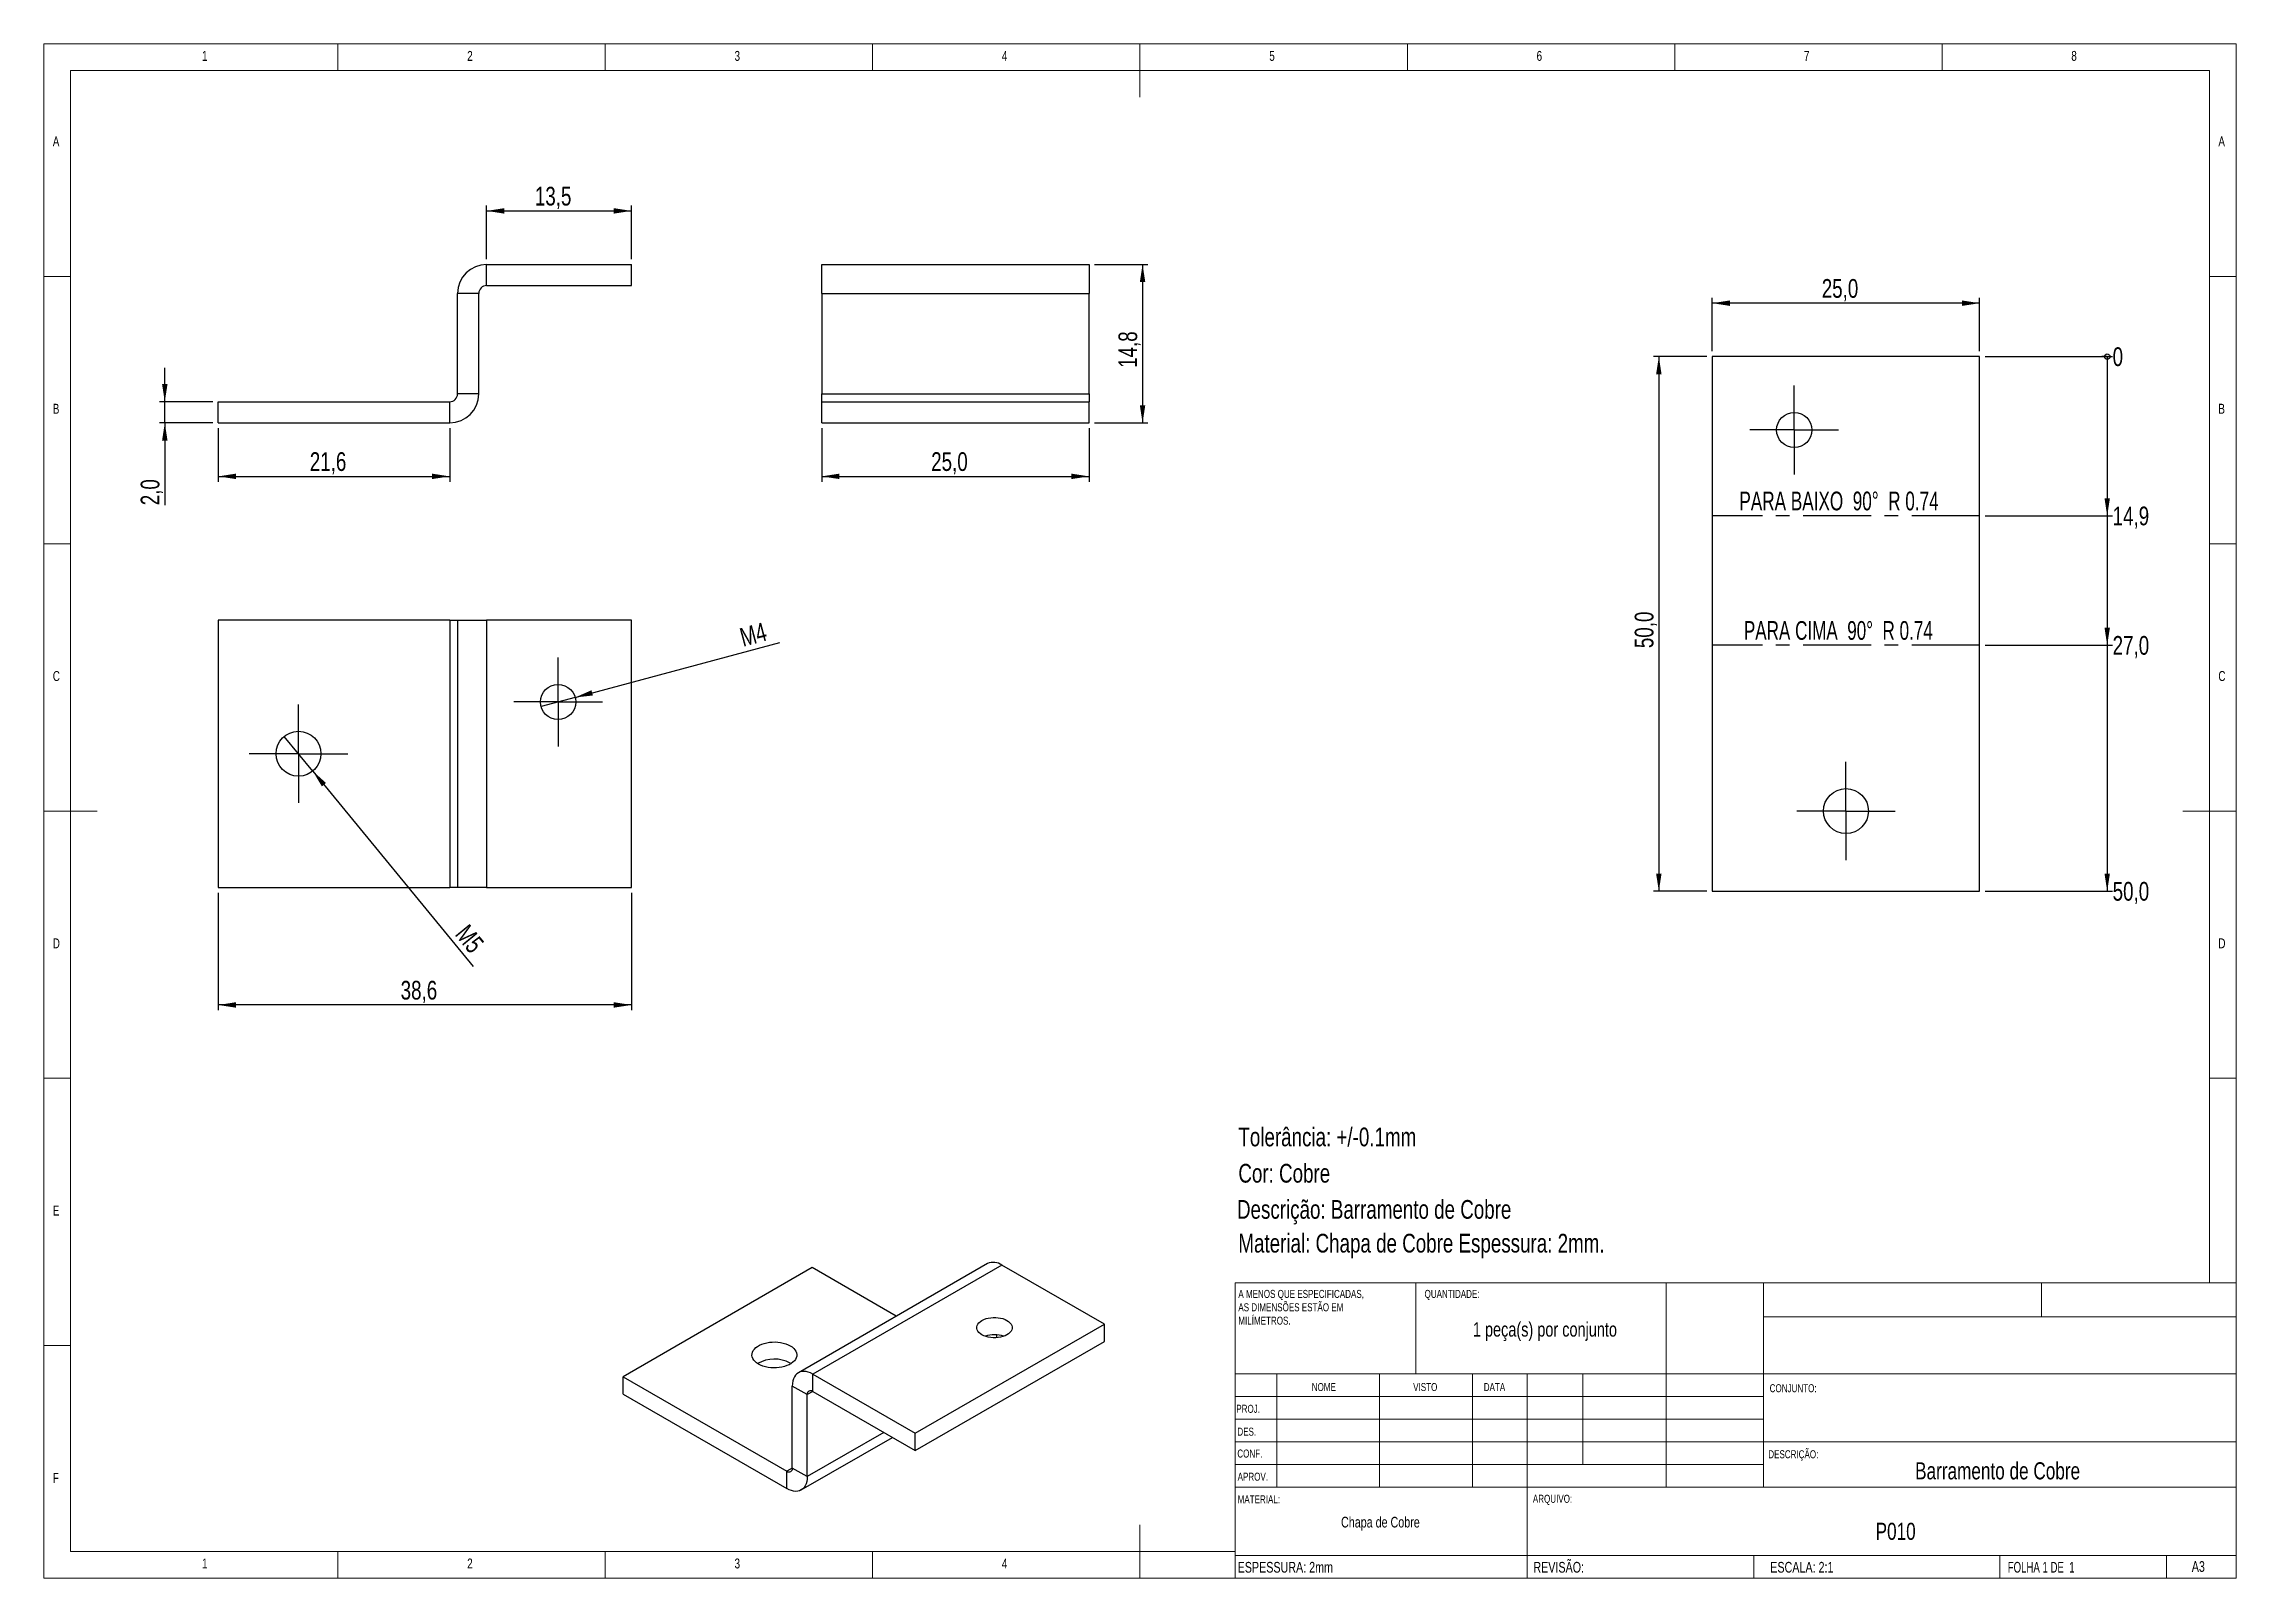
# Model space of a CAD drawing. Header units: millimetres. Extents: x 5 to 415, y 5 to 292.
import ezdxf

# ---------------------------------------------------------------- set-up
doc = ezdxf.new("R2010")
doc.units = ezdxf.units.MM
doc.linetypes.add('CENTERX2', pattern=[20.32, 12.7, -2.54, 2.54, -2.54])
doc.layers.add('CAMADA_1', color=179, linetype='Continuous')
doc.layers.add('FORMAT', color=7, linetype='Continuous')
doc.styles.add('SLDTEXTSTYLE0', font='TXT', dxfattribs={"width": 0.75})
doc.styles.add('SLDTEXTSTYLE1', font='TXT', dxfattribs={"width": 0.673077})
doc.styles.add('SLDTEXTSTYLE2', font='TXT', dxfattribs={"width": 0.684783})
doc.styles.add('SLDTEXTSTYLE3', font='TXT', dxfattribs={"width": 0.681818})
doc.dimstyles.new('SLDDIMSTYLE0', dxfattribs={"dimtxt": 3.5, "dimasz": 3.302, "dimexe": 0, "dimexo": 0.0625, "dimgap": 0.875, "dimtad": 1, "dimdec": 1, "dimlfac": 0.5, "dimrnd": 1e-09, "dimzin": 12, "dimdsep": 46, "dimtxsty": 'SLDTEXTSTYLE0', "dimsah": 1, "dimcen": 0.09, "dimadec": 0, "dimazin": 3, "dimtfac": 1, "dimtdec": 1, "dimtofl": 0, "dimtmove": 0, "dimatfit": 3, "dimfxl": 0, "dimfrac": 2, "dimtolj": 1, "dimtzin": 12, "dimarcsym": 0})
doc.dimstyles.new('SLDDIMSTYLE1', dxfattribs={"dimtxt": 3.5, "dimasz": 3.302, "dimexe": 0, "dimexo": 0.0625, "dimgap": 0.875, "dimtad": 1, "dimdec": 1, "dimlfac": 0.5, "dimrnd": 1e-09, "dimzin": 12, "dimdsep": 46, "dimtxsty": 'SLDTEXTSTYLE0', "dimsah": 1, "dimcen": 0.09, "dimadec": 0, "dimazin": 3, "dimtfac": 1, "dimtdec": 1, "dimtmove": 0, "dimatfit": 0, "dimfxl": 0, "dimfrac": 2, "dimtolj": 1, "dimtzin": 12, "dimarcsym": 0})
doc.dimstyles.new('SLDDIMSTYLE2', dxfattribs={"dimtxt": 3.5, "dimasz": 3.302, "dimexe": 0, "dimexo": 0.0625, "dimgap": 0.875, "dimtad": 1, "dimdec": 1, "dimlfac": 0.5, "dimrnd": 1e-09, "dimzin": 12, "dimdsep": 46, "dimtxsty": 'SLDTEXTSTYLE0', "dimblk1": 'NONE', "dimsah": 1, "dimcen": 0, "dimadec": 0, "dimazin": 3, "dimtfac": 1, "dimtdec": 1, "dimtmove": 0, "dimatfit": 3, "dimldrblk": 'NONE', "dimfxl": 0, "dimfrac": 2, "dimtolj": 1, "dimtzin": 12, "dimarcsym": 0})
doc.dimstyles.new('SLDDIMSTYLE3', dxfattribs={"dimtxt": 3.5, "dimasz": 0.338667, "dimexe": 0, "dimexo": 0.0625, "dimgap": 0.875, "dimtad": 0, "dimtih": 1, "dimtoh": 1, "dimdec": 0, "dimlfac": 0.5, "dimrnd": 1e-09, "dimdsep": 46, "dimtxsty": 'SLDTEXTSTYLE0', "dimblk1": 'ORIGIN', "dimblk2": 'ORIGIN', "dimsah": 1, "dimcen": 0.09, "dimadec": 0, "dimazin": 2, "dimtfac": 1, "dimtdec": 0, "dimtofl": 0, "dimtmove": 0, "dimatfit": 3, "dimldrblk": 'ORIGIN', "dimfxl": 0, "dimfrac": 2, "dimtolj": 1, "dimtzin": 12, "dimarcsym": 0})
doc.dimstyles.new('SLDDIMSTYLE4', dxfattribs={"dimtxt": 3.5, "dimasz": 3.302, "dimexe": 0, "dimexo": 0.0625, "dimgap": 0.875, "dimtad": 0, "dimtih": 1, "dimtoh": 1, "dimdec": 1, "dimlfac": 0.5, "dimrnd": 1e-09, "dimzin": 12, "dimdsep": 46, "dimtxsty": 'SLDTEXTSTYLE0', "dimsah": 1, "dimcen": 0.09, "dimadec": 0, "dimazin": 3, "dimtfac": 1, "dimtdec": 1, "dimtofl": 0, "dimtmove": 0, "dimatfit": 3, "dimfxl": 0, "dimfrac": 2, "dimtolj": 1, "dimtzin": 12, "dimarcsym": 0})

# ---------------------------------------------------------------- blocks, each defined once
blk = doc.blocks.new('SW_NOTE_0')
at = {"color": 0, "linetype": 'Continuous', "lineweight": 0, "char_height": 1.5, "attachment_point": 1, "style": 'SLDTEXTSTYLE0'}
for s, insert in [('A MENOS QUE ESPECIFICADAS,', (0, 1.93)), ('AS DIMENSÕES ESTÃO EM', (0, -0.57)), ('MILÍMETROS.', (0, -3.07))]:
    blk.add_mtext(s, dxfattribs=dict(at, insert=insert))
blk = doc.blocks.new('_D')
at = {"layer": 'CAMADA_1'}
for p, q in [((37.62, 220.09), (37.62, 210.09)), ((80.91, 220.09), (80.91, 210.09)), ((37.62, 211.09), (80.91, 211.09))]:
    blk.add_line(p, q, dxfattribs=at)
for points in [[(37.62, 211.09), (40.92, 210.59), (40.92, 211.6)], [(80.91, 211.09), (77.61, 211.6), (77.61, 210.59)]]:
    blk.add_solid(points, dxfattribs=at)
at = {"layer": 'CAMADA_1', "insert": (54.74, 215.61), "char_height": 3.5, "attachment_point": 1, "style": 'SLDTEXTSTYLE0'}
blk.add_mtext('21,6', dxfattribs=at)
blk = doc.blocks.new('_D_1')
at = {"layer": 'CAMADA_1'}
for p, q in [((87.81, 251.75), (87.81, 261.75)), ((87.81, 260.75), (114.89, 260.75)), ((114.89, 251.75), (114.89, 261.75))]:
    blk.add_line(p, q, dxfattribs=at)
for points in [[(87.81, 260.75), (91.12, 260.24), (91.12, 261.26)], [(114.89, 260.75), (111.59, 261.26), (111.59, 260.24)]]:
    blk.add_solid(points, dxfattribs=at)
at = {"layer": 'CAMADA_1', "insert": (96.83, 265.26), "char_height": 3.5, "attachment_point": 1, "style": 'SLDTEXTSTYLE0'}
blk.add_mtext('13,5', dxfattribs=at)
blk = doc.blocks.new('_D_2')
at = {"layer": 'CAMADA_1'}
for p, q in [((27.62, 225.05), (27.62, 231.4)), ((36.62, 225.05), (26.62, 225.05)), ((27.62, 221.09), (27.62, 225.05)), ((36.62, 221.09), (26.62, 221.09)), ((27.62, 221.09), (27.62, 205.69))]:
    blk.add_line(p, q, dxfattribs=at)
for points in [[(27.62, 225.05), (28.13, 228.36), (27.11, 228.36)], [(27.62, 221.09), (27.11, 217.79), (28.13, 217.79)]]:
    blk.add_solid(points, dxfattribs=at)
at = {"layer": 'CAMADA_1', "insert": (23.11, 205.69), "char_height": 3.5, "attachment_point": 1, "rotation": 90, "style": 'SLDTEXTSTYLE0'}
blk.add_mtext('2,0', dxfattribs=at)
blk = doc.blocks.new('_D_3')
at = {"layer": 'CAMADA_1'}
for q in [(142.67, 180.01), (97.98, 168.04)]:
    blk.add_line((104.36, 169.74), q, dxfattribs=at)
blk.add_solid([(104.36, 169.74), (107.68, 170.11), (107.42, 171.09)], dxfattribs=at)
at = {"layer": 'CAMADA_1', "insert": (134.86, 182.58), "char_height": 3.5, "attachment_point": 1, "rotation": 15, "style": 'SLDTEXTSTYLE0'}
blk.add_mtext('M4', dxfattribs=at)
blk = doc.blocks.new('_NONE')
blk = doc.blocks.new('_D_4')
at = {"layer": 'CAMADA_1'}
for q in [(49.95, 162.46), (85.32, 119.42)]:
    blk.add_line((55.29, 155.97), q, dxfattribs=at)
blk.add_solid([(55.29, 155.97), (56.99, 153.1), (57.77, 153.74)], dxfattribs=at)
at = {"layer": 'CAMADA_1', "insert": (84.44, 127.59), "char_height": 3.5, "attachment_point": 1, "rotation": 309.4043, "style": 'SLDTEXTSTYLE0'}
blk.add_mtext('M5', dxfattribs=at)
blk = doc.blocks.new('_D_5')
at = {"layer": 'CAMADA_1'}
for p, q in [((37.62, 133.22), (37.62, 111.22)), ((114.89, 133.22), (114.89, 111.22)), ((114.89, 112.22), (37.62, 112.22))]:
    blk.add_line(p, q, dxfattribs=at)
for points in [[(37.62, 112.22), (40.92, 111.71), (40.92, 112.73)], [(114.89, 112.22), (111.59, 112.73), (111.59, 111.71)]]:
    blk.add_solid(points, dxfattribs=at)
at = {"layer": 'CAMADA_1', "insert": (71.73, 116.73), "char_height": 3.5, "attachment_point": 1, "style": 'SLDTEXTSTYLE0'}
blk.add_mtext('38,6', dxfattribs=at)
blk = doc.blocks.new('SW_CENTERMARKSYMBOL_0')
at = {"layer": 'CAMADA_1', "color": 0}
for p, q in [((0, 5), (0, 9.2)), ((0, 0), (0, 5)), ((-5, 0), (-9.2, 0)), ((0, 0), (-5, 0)), ((0, 0), (0, -5)), ((0, 0), (5, 0)), ((5, 0), (9.2, 0)), ((0, -5), (0, -9.2))]:
    blk.add_line(p, q, dxfattribs=at)
blk = doc.blocks.new('SW_CENTERMARKSYMBOL_1')
at = {"layer": 'CAMADA_1', "color": 0}
for p, q in [((0, 5), (0, 8.3)), ((0, 0), (0, 5)), ((-5, 0), (-8.3, 0)), ((0, 0), (-5, 0)), ((0, 0), (0, -5)), ((0, 0), (5, 0)), ((5, 0), (8.3, 0)), ((0, -5), (0, -8.3))]:
    blk.add_line(p, q, dxfattribs=at)
blk = doc.blocks.new('_D_6')
at = {"layer": 'CAMADA_1'}
for p, q in [((201.48, 250.75), (211.48, 250.75)), ((210.48, 250.75), (210.48, 221.09)), ((201.48, 221.09), (211.48, 221.09))]:
    blk.add_line(p, q, dxfattribs=at)
for points in [[(210.48, 250.75), (209.97, 247.45), (210.99, 247.45)], [(210.48, 221.09), (210.99, 224.4), (209.97, 224.4)]]:
    blk.add_solid(points, dxfattribs=at)
at = {"layer": 'CAMADA_1', "insert": (205.97, 231.39), "char_height": 3.5, "attachment_point": 1, "rotation": 90, "style": 'SLDTEXTSTYLE0'}
blk.add_mtext('14,8', dxfattribs=at)
blk = doc.blocks.new('_D_7')
at = {"layer": 'CAMADA_1'}
for p, q in [((150.48, 220.09), (150.48, 210.09)), ((200.48, 220.09), (200.48, 210.09)), ((150.48, 211.09), (200.48, 211.09))]:
    blk.add_line(p, q, dxfattribs=at)
for points in [[(150.48, 211.09), (153.78, 210.59), (153.78, 211.6)], [(200.48, 211.09), (197.18, 211.6), (197.18, 210.59)]]:
    blk.add_solid(points, dxfattribs=at)
at = {"layer": 'CAMADA_1', "insert": (170.95, 215.61), "char_height": 3.5, "attachment_point": 1, "style": 'SLDTEXTSTYLE0'}
blk.add_mtext('25,0', dxfattribs=at)
blk = doc.blocks.new('_ORIGIN')
at = {"color": 0, "linetype": 'ByBlock', "lineweight": -2}
blk.add_line((0, 0), (-1, 0), dxfattribs=at)
blk.add_circle((0, 0), 0.5, dxfattribs=at)
blk = doc.blocks.new('_D_8')
at = {"layer": 'CAMADA_1'}
blk.add_line((368.03, 233.49), (391.9, 233.49), dxfattribs=at)
at = {"layer": 'CAMADA_1', "xscale": 1.016, "yscale": 1.016}
blk.add_blockref('_ORIGIN', (390.88, 233.49), dxfattribs=at)
at = {"layer": 'CAMADA_1', "insert": (391.9, 235.23), "char_height": 3.5, "attachment_point": 1, "style": 'SLDTEXTSTYLE0'}
blk.add_mtext('0', dxfattribs=at)
blk = doc.blocks.new('_D_9')
at = {"layer": 'CAMADA_1'}
for p, q in [((390.88, 233.49), (390.88, 203.7)), ((368.03, 203.7), (391.9, 203.7))]:
    blk.add_line(p, q, dxfattribs=at)
blk.add_solid([(390.88, 203.7), (391.39, 207.01), (390.38, 207.01)], dxfattribs=at)
at = {"layer": 'CAMADA_1', "insert": (391.9, 205.44), "char_height": 3.5, "attachment_point": 1, "style": 'SLDTEXTSTYLE0'}
blk.add_mtext('14,9', dxfattribs=at)
blk = doc.blocks.new('_D_10')
at = {"layer": 'CAMADA_1'}
for p, q in [((390.88, 203.7), (390.88, 179.49)), ((368.03, 179.49), (391.9, 179.49))]:
    blk.add_line(p, q, dxfattribs=at)
blk.add_solid([(390.88, 179.49), (391.39, 182.79), (390.38, 182.79)], dxfattribs=at)
at = {"layer": 'CAMADA_1', "insert": (391.9, 181.23), "char_height": 3.5, "attachment_point": 1, "style": 'SLDTEXTSTYLE0'}
blk.add_mtext('27,0', dxfattribs=at)
blk = doc.blocks.new('_D_11')
at = {"layer": 'CAMADA_1'}
for p, q in [((390.88, 179.49), (390.88, 133.49)), ((368.03, 133.49), (391.9, 133.49))]:
    blk.add_line(p, q, dxfattribs=at)
blk.add_solid([(390.88, 133.49), (391.39, 136.79), (390.38, 136.79)], dxfattribs=at)
at = {"layer": 'CAMADA_1', "insert": (391.9, 135.23), "char_height": 3.5, "attachment_point": 1, "style": 'SLDTEXTSTYLE0'}
blk.add_mtext('50,0', dxfattribs=at)
blk = doc.blocks.new('_D_12')
at = {"layer": 'CAMADA_1'}
for p, q in [((316.03, 233.49), (306.03, 233.49)), ((307.03, 233.49), (307.03, 133.49)), ((316.03, 133.49), (306.03, 133.49))]:
    blk.add_line(p, q, dxfattribs=at)
for points in [[(307.03, 233.49), (306.52, 230.19), (307.54, 230.19)], [(307.03, 133.49), (307.54, 136.79), (306.52, 136.79)]]:
    blk.add_solid(points, dxfattribs=at)
at = {"layer": 'CAMADA_1', "insert": (302.52, 178.97), "char_height": 3.5, "attachment_point": 1, "rotation": 90, "style": 'SLDTEXTSTYLE0'}
blk.add_mtext('50,0', dxfattribs=at)
blk = doc.blocks.new('_D_13')
at = {"layer": 'CAMADA_1'}
for p, q in [((317.03, 234.49), (317.03, 244.49)), ((367.03, 243.49), (317.03, 243.49)), ((367.03, 234.49), (367.03, 244.49))]:
    blk.add_line(p, q, dxfattribs=at)
for points in [[(317.03, 243.49), (320.33, 242.98), (320.33, 244)], [(367.03, 243.49), (363.73, 244), (363.73, 242.98)]]:
    blk.add_solid(points, dxfattribs=at)
at = {"layer": 'CAMADA_1', "insert": (337.5, 248), "char_height": 3.5, "attachment_point": 1, "style": 'SLDTEXTSTYLE0'}
blk.add_mtext('25,0', dxfattribs=at)
blk = doc.blocks.new('SW_CENTERMARKSYMBOL_2')
at = {"layer": 'CAMADA_1', "color": 0}
for p, q in [((0, 5), (0, 8.3)), ((0, 0), (0, 5)), ((-5, 0), (-8.3, 0)), ((0, 0), (-5, 0)), ((0, 0), (0, -5)), ((0, 0), (5, 0)), ((5, 0), (8.3, 0)), ((0, -5), (0, -8.3))]:
    blk.add_line(p, q, dxfattribs=at)
blk = doc.blocks.new('SW_CENTERMARKSYMBOL_3')
at = {"layer": 'CAMADA_1', "color": 0}
for p, q in [((0, 5), (0, 9.2)), ((0, 0), (0, 5)), ((-5, 0), (-9.2, 0)), ((0, 0), (-5, 0)), ((0, 0), (0, -5)), ((0, 0), (5, 0)), ((5, 0), (9.2, 0)), ((0, -5), (0, -9.2))]:
    blk.add_line(p, q, dxfattribs=at)

msp = doc.modelspace()

# ---------------------------------------------------------------- linework, layer by layer
at = {"color": 7, "linetype": 'Continuous', "lineweight": 18}
for p, q in [((415, 292), (5, 292)), ((5, 292), (5, 5)), ((60, 287), (60, 292)), ((110, 292), (110, 287)), ((160, 287), (160, 292)), ((210, 292), (210, 282)), ((260, 287), (260, 292)), ((310, 292), (310, 287)), ((360, 287), (360, 292)), ((415, 5), (415, 292)), ((410, 287), (10, 287)), ((10, 287), (10, 10)), ((410, 287), (410, 60.25)), ((10, 248.5), (5, 248.5)), ((415, 248.5), (410, 248.5)), ((5, 198.5), (10, 198.5)), ((410, 198.5), (415, 198.5)), ((5, 148.5), (15, 148.5)), ((415, 148.5), (405, 148.5)), ((5, 98.5), (10, 98.5)), ((410, 98.5), (415, 98.5)), ((227.8, 60.25), (415, 60.25)), ((227.8, 60.25), (227.8, 5)), ((261.6, 43.25), (261.59, 60.25)), ((308.4, 60.25), (308.4, 22)), ((326.6, 60.25), (326.6, 22.02)), ((378.6, 53.88), (378.6, 60.25)), ((415, 53.88), (326.6, 53.88)), ((10, 48.5), (5, 48.5)), ((415, 43.25), (227.8, 43.25)), ((235.6, 43.25), (235.6, 22.01)), ((254.79, 43.25), (254.79, 22.01)), ((272.2, 43.26), (272.2, 22.01)), ((282.4, 5), (282.4, 43.25)), ((292.8, 26.25), (292.8, 43.25)), ((326.6, 39), (227.8, 39)), ((326.6, 34.75), (227.8, 34.75)), ((326.6, 30.5), (227.8, 30.5)), ((326.6, 30.5), (415, 30.5)), ((326.6, 26.25), (227.8, 26.25)), ((282.4, 22.01), (227.8, 22.01)), ((282.4, 22.01), (415, 22.03)), ((210, 5), (210, 15)), ((10, 10), (227.8, 10)), ((60, 5), (60, 10)), ((110, 10), (110, 5)), ((160, 5), (160, 10)), ((227.8, 9.25), (415, 9.25)), ((324.78, 9.25), (324.78, 5)), ((370.8, 5), (370.8, 9.25)), ((402, 5), (402, 9.25)), ((5, 5), (415, 5))]:
    msp.add_line(p, q, dxfattribs=at)
at = {"color": 7, "linetype": 'Continuous', "lineweight": 25}
for p, q in [((87.81, 250.75), (114.89, 250.75)), ((87.81, 246.79), (87.81, 250.75)), ((114.89, 246.79), (114.89, 250.75)), ((150.48, 250.75), (200.48, 250.75)), ((150.48, 245.31), (150.48, 250.75)), ((200.48, 250.75), (200.48, 245.31)), ((87.81, 246.79), (114.89, 246.79)), ((82.38, 226.53), (82.38, 245.31)), ((86.34, 245.31), (82.38, 245.31)), ((86.34, 226.53), (86.34, 245.31)), ((150.48, 245.31), (150.48, 226.53)), ((150.48, 245.31), (200.48, 245.31)), ((200.48, 226.53), (200.48, 245.31)), ((367.03, 233.49), (317.03, 233.49)), ((317.03, 233.49), (317.03, 133.49)), ((367.03, 133.49), (367.03, 233.49)), ((86.34, 226.53), (82.38, 226.53)), ((150.48, 226.53), (200.48, 226.53)), ((150.48, 225.05), (150.48, 226.53)), ((200.48, 226.53), (200.48, 225.05)), ((37.62, 221.09), (37.62, 225.05)), ((37.62, 225.05), (80.91, 225.05)), ((80.91, 221.09), (80.91, 225.05)), ((150.48, 221.09), (150.48, 225.05)), ((150.48, 225.05), (200.48, 225.05)), ((200.48, 221.09), (200.48, 225.05)), ((37.62, 221.09), (80.91, 221.09)), ((150.48, 221.09), (200.48, 221.09)), ((80.91, 184.22), (37.62, 184.22)), ((37.62, 184.22), (37.62, 134.22)), ((80.91, 184.22), (80.91, 134.22)), ((80.91, 184.22), (82.38, 184.22)), ((82.38, 184.22), (82.38, 134.22)), ((82.38, 184.22), (87.81, 184.22)), ((87.81, 184.22), (87.81, 134.22)), ((114.89, 184.22), (87.81, 184.22)), ((114.89, 134.22), (114.89, 184.22)), ((37.62, 134.22), (80.91, 134.22)), ((82.38, 134.22), (80.91, 134.22)), ((87.81, 134.22), (82.38, 134.22)), ((87.81, 134.22), (114.89, 134.22)), ((317.03, 133.49), (367.03, 133.49)), ((148.69, 63.08), (113.33, 42.67)), ((181.46, 63.84), (146.11, 43.43)), ((164.42, 54), (148.69, 63.08)), ((184.18, 63.57), (148.83, 43.16)), ((203.33, 52.52), (184.18, 63.57)), ((167.97, 32.11), (203.33, 52.52)), ((167.97, 28.88), (203.33, 49.29)), ((183.14, 50.52), (183.14, 49.97)), ((203.33, 49.29), (203.33, 52.52)), ((144.59, 45.23), (144.75, 45.14)), ((113.33, 42.67), (143.94, 25)), ((113.33, 39.44), (113.33, 42.67)), ((148.83, 43.16), (167.97, 32.11)), ((148.83, 39.93), (148.83, 43.16)), ((113.33, 39.44), (143.94, 21.77)), ((147.78, 39.33), (144.98, 40.94)), ((144.98, 25.6), (144.98, 40.94)), ((148.83, 39.93), (147.78, 39.33)), ((147.78, 23.99), (147.78, 39.33)), ((148.83, 39.93), (167.97, 28.88)), ((146.66, 21.5), (163.7, 31.34)), ((162.11, 32.26), (147.78, 23.99)), ((167.97, 28.88), (167.97, 32.11)), ((144.98, 25.6), (143.94, 25)), ((143.94, 21.77), (143.94, 25)), ((147.78, 23.99), (144.98, 25.6))]:
    msp.add_line(p, q, dxfattribs=at)
at = {"color": 7, "linetype": 'CENTERX2'}
for p, q in [((367.03, 203.7), (317.03, 203.7)), ((367.03, 179.49), (317.03, 179.49))]:
    msp.add_line(p, q, dxfattribs=at)
at = {"color": 7, "linetype": 'Continuous', "lineweight": 25, "flags": 128}
for points in [[(185.12, 53.21), (185.43, 53), (185.68, 52.78), (185.88, 52.53), (186.01, 52.27), (186.08, 52), (186.08, 51.73), (186.01, 51.46), (185.88, 51.2), (185.68, 50.95), (185.43, 50.72), (185.12, 50.52), (184.76, 50.34), (184.37, 50.19), (183.94, 50.08), (183.49, 50), (183.02, 49.96), (182.55, 49.96), (182.08, 50), (181.63, 50.08), (181.2, 50.19), (180.81, 50.34), (180.45, 50.52), (180.14, 50.72), (179.89, 50.95), (179.69, 51.2), (179.56, 51.46), (179.49, 51.73), (179.49, 52), (179.56, 52.27), (179.69, 52.53), (179.89, 52.78), (180.14, 53), (180.45, 53.21), (180.81, 53.39), (181.2, 53.54), (181.63, 53.65), (182.08, 53.72), (182.55, 53.76), (183.02, 53.76), (183.49, 53.72), (183.94, 53.65), (184.37, 53.54), (184.76, 53.39), (185.12, 53.21)], [(144.59, 48.47), (144.94, 48.24), (145.23, 47.99), (145.47, 47.72), (145.65, 47.43), (145.77, 47.13), (145.82, 46.83), (145.8, 46.53), (145.72, 46.22), (145.57, 45.93), (145.36, 45.65), (145.09, 45.39), (144.77, 45.15), (144.39, 44.93), (143.98, 44.75), (143.52, 44.59), (143.04, 44.47), (142.53, 44.39), (142.01, 44.34), (141.49, 44.33), (140.96, 44.36), (140.45, 44.42), (139.95, 44.53), (139.48, 44.67), (139.04, 44.84), (138.65, 45.04), (138.3, 45.27), (138, 45.52), (137.76, 45.79), (137.58, 46.08), (137.47, 46.37), (137.42, 46.68), (137.44, 46.98), (137.52, 47.28), (137.67, 47.57), (137.88, 47.85), (138.14, 48.12), (138.47, 48.36), (138.84, 48.57), (139.26, 48.76), (139.71, 48.91), (140.19, 49.03), (140.7, 49.12), (141.22, 49.17), (141.75, 49.18), (142.27, 49.15), (142.79, 49.08), (143.29, 48.98), (143.76, 48.84), (144.19, 48.67), (144.59, 48.47)], [(148.83, 43.16), (148.4, 43.38), (147.97, 43.54), (147.56, 43.65), (147.16, 43.68), (146.78, 43.66), (146.43, 43.58), (146.11, 43.43), (145.82, 43.23), (145.57, 42.96), (145.36, 42.65), (145.2, 42.28), (145.08, 41.88), (145.01, 41.43), (144.98, 40.94)], [(147.78, 23.99), (147.76, 23.5), (147.69, 23.05), (147.57, 22.65), (147.4, 22.28), (147.2, 21.97), (146.95, 21.7), (146.66, 21.5), (146.34, 21.35), (145.99, 21.27), (145.61, 21.24), (145.21, 21.28), (144.8, 21.39), (144.37, 21.55), (143.94, 21.77)]]:
    msp.add_lwpolyline(points, dxfattribs=at)
at = {"color": 7, "linetype": 'Continuous', "lineweight": 25}
for centre, radius in [((332.36, 219.77), 3.3), ((101.17, 168.89), 3.3), ((52.62, 159.22), 4.2), ((342.03, 148.49), 4.2)]:
    msp.add_circle(centre, radius, dxfattribs=at)
for centre, radius, start, end in [((87.81, 245.31), 5.43, 90, 180), ((87.81, 245.31), 1.47, 90, 180), ((80.91, 226.53), 1.47, 270, 0), ((80.91, 226.53), 5.43, 270, 0), ((182.58, 61.26), 2.81, 55.2808, 113.4087), ((182.79, 45.19), 5.35, 70.9609, 109.0391), ((141.63, 39.59), 6.38, 62.3431, 119.4923), ((148.42, 39.43), 0.643, 50.7967, 189.214), ((144.35, 25.5), 0.643, 230.7967, 9.214)]:
    msp.add_arc(centre, radius, start, end, dxfattribs=at)

# ---------------------------------------------------------------- block references
at = {"color": 7, "linetype": 'Continuous', "lineweight": 0}
msp.add_blockref('SW_NOTE_0', (228.39, 56.99), dxfattribs=at)
at = {"layer": 'CAMADA_1'}
for name, p in [('SW_CENTERMARKSYMBOL_2', (332.36, 219.77)), ('SW_CENTERMARKSYMBOL_1', (101.17, 168.89)), ('SW_CENTERMARKSYMBOL_0', (52.62, 159.22)), ('SW_CENTERMARKSYMBOL_3', (342.03, 148.49))]:
    msp.add_blockref(name, p, dxfattribs=at)

# ---------------------------------------------------------------- texts
at = {"color": 7, "linetype": 'Continuous', "lineweight": 0}
for s, insert, char_height, attachment_point, style in [('1', (34.58, 290.67), 1.85, 1, 'SLDTEXTSTYLE0'), ('2', (84.17, 290.67), 1.85, 1, 'SLDTEXTSTYLE0'), ('3', (134.17, 290.67), 1.85, 1, 'SLDTEXTSTYLE0'), ('4', (184.17, 290.67), 1.85, 1, 'SLDTEXTSTYLE0'), ('5', (234.17, 290.67), 1.85, 1, 'SLDTEXTSTYLE0'), ('6', (284.17, 290.67), 1.85, 1, 'SLDTEXTSTYLE0'), ('7', (334.17, 290.67), 1.85, 1, 'SLDTEXTSTYLE0'), ('8', (384.17, 290.67), 1.85, 1, 'SLDTEXTSTYLE0'), ('A', (6.67, 274.67), 1.85, 1, 'SLDTEXTSTYLE0'), ('A', (411.67, 274.67), 1.85, 1, 'SLDTEXTSTYLE0'), ('B', (6.67, 224.67), 1.85, 1, 'SLDTEXTSTYLE0'), ('B', (411.67, 224.67), 1.85, 1, 'SLDTEXTSTYLE0'), ('PARA BAIXO  90°  R 0.74', (340.73, 208.24), 3.5, 2, 'SLDTEXTSTYLE2'), ('PARA CIMA  90°  R 0.74', (340.6, 184.02), 3.5, 2, 'SLDTEXTSTYLE3'), ('C', (6.67, 174.67), 1.85, 1, 'SLDTEXTSTYLE0'), ('C', (411.67, 174.67), 1.85, 1, 'SLDTEXTSTYLE0'), ('D', (6.67, 124.67), 1.85, 1, 'SLDTEXTSTYLE0'), ('D', (411.67, 124.67), 1.85, 1, 'SLDTEXTSTYLE0'), ('E', (6.67, 74.67), 1.85, 1, 'SLDTEXTSTYLE0'), ('QUANTIDADE:', (263.22, 58.92), 1.5, 1, 'SLDTEXTSTYLE0'), ('1 peça(s) por conjunto', (285.73, 52.88), 2.7, 2, 'SLDTEXTSTYLE0'), ('NOME', (242.12, 41.5), 1.5, 1, 'SLDTEXTSTYLE0'), ('VISTO', (261.09, 41.5), 1.5, 1, 'SLDTEXTSTYLE0'), ('DATA', (274.29, 41.5), 1.5, 1, 'SLDTEXTSTYLE0'), ('CONJUNTO:', (327.76, 41.28), 1.5, 1, 'SLDTEXTSTYLE0'), ('PROJ.', (228.01, 37.43), 1.5, 1, 'SLDTEXTSTYLE0'), ('DES.', (228.21, 33.15), 1.5, 1, 'SLDTEXTSTYLE0'), ('CONF.', (228.2, 29.06), 1.5, 1, 'SLDTEXTSTYLE0'), ('DESCRIÇÃO:', (327.5, 28.93), 1.5, 1, 'SLDTEXTSTYLE0'), ('F', (6.67, 24.67), 1.85, 1, 'SLDTEXTSTYLE0'), ('APROV.', (228.26, 24.73), 1.5, 1, 'SLDTEXTSTYLE0'), ('Barramento de Cobre', (370.39, 26.68), 3.2, 2, 'SLDTEXTSTYLE0'), ('MATERIAL:', (228.26, 20.5), 1.5, 1, 'SLDTEXTSTYLE0'), ('ARQUIVO:', (283.47, 20.6), 1.5, 1, 'SLDTEXTSTYLE0'), ('Chapa de Cobre', (254.96, 16.48), 2, 2, 'SLDTEXTSTYLE0'), ('P010', (351.32, 15.36), 3.2, 2, 'SLDTEXTSTYLE0'), ('1', (34.58, 8.67), 1.85, 1, 'SLDTEXTSTYLE0'), ('2', (84.17, 8.67), 1.85, 1, 'SLDTEXTSTYLE0'), ('3', (134.17, 8.67), 1.85, 1, 'SLDTEXTSTYLE0'), ('4', (184.17, 8.67), 1.85, 1, 'SLDTEXTSTYLE0'), ('REVISÃO:', (283.57, 8.04), 2, 1, 'SLDTEXTSTYLE0'), ('A3', (406.7, 8.18), 2, 1, 'SLDTEXTSTYLE0'), ('ESPESSURA: 2mm', (228.26, 8.04), 2, 1, 'SLDTEXTSTYLE0'), ('ESCALA: 2:1', (327.87, 8.04), 2, 1, 'SLDTEXTSTYLE0'), ('FOLHA 1 DE  1', (372.28, 8.04), 2, 1, 'SLDTEXTSTYLE1')]:
    msp.add_mtext(s, dxfattribs=dict(at, insert=insert, char_height=char_height, attachment_point=attachment_point, style=style))
at = {"layer": 'CAMADA_1', "insert": (228.4, 89.28), "char_height": 3.5, "attachment_point": 1, "style": 'SLDTEXTSTYLE0'}
msp.add_mtext('Tolerância: +/-0.1mm', dxfattribs=at)
at = {"layer": 'FORMAT', "char_height": 3.5, "attachment_point": 1, "style": 'SLDTEXTSTYLE0'}
for s, insert in [('Cor: Cobre', (228.4, 82.49)), ('Descrição: Barramento de Cobre', (228.14, 75.73)), ('Material: Chapa de Cobre Espessura: 2mm.', (228.4, 69.41))]:
    msp.add_mtext(s, dxfattribs=dict(at, insert=insert))

# ---------------------------------------------------------------- dimensions: what is measured, and where the dimension line sits
at = {"layer": 'CAMADA_1'}
for base, p1, p2, picture, middle in [((114.89, 260.75), (87.81, 250.75), (114.89, 250.75), '_D_1', (101.35, 260.75)), ((317.03, 243.49), (367.03, 233.49), (317.03, 233.49), '_D_13', (342.03, 243.49)), ((80.91, 211.09), (37.62, 221.09), (80.91, 221.09), '_D', (59.26, 211.09)), ((200.48, 211.09), (150.48, 221.09), (200.48, 221.09), '_D_7', (175.48, 211.09)), ((37.62, 112.22), (114.89, 134.22), (37.62, 134.22), '_D_5', (76.26, 112.22))]:
    dim = msp.add_linear_dim(base=base, p1=p1, p2=p2, dimstyle='SLDDIMSTYLE0', dxfattribs=at)
    dim.commit()
    dim.dimension.update_dxf_attribs({"geometry": picture, "text_midpoint": middle, "dimtype": 160})
for base, p1, p2, dimstyle, picture, middle in [((210.48, 221.09), (200.48, 250.75), (200.48, 221.09), 'SLDDIMSTYLE0', '_D_6', (210.48, 235.92)), ((27.62, 225.05), (37.62, 221.09), (37.62, 225.05), 'SLDDIMSTYLE1', '_D_2', (27.62, 208.92)), ((307.03, 133.49), (317.03, 233.49), (317.03, 133.49), 'SLDDIMSTYLE0', '_D_12', (307.03, 183.49))]:
    dim = msp.add_linear_dim(base=base, p1=p1, p2=p2, angle=90, dimstyle=dimstyle, dxfattribs=at)
    dim.commit()
    dim.dimension.update_dxf_attribs({"geometry": picture, "text_midpoint": middle, "dimtype": 160})
for feature_location, offset, origin, dimstyle, picture, middle in [((367.0285831, 233.49204934), (24.87147889, 0), (367.0285831, 233.49204934), 'SLDDIMSTYLE3', '_D_8', (393.19311759, 233.49204934)), ((367.03, 203.7), (24.87, 0), (367.03, 233.49), 'SLDDIMSTYLE4', '_D_9', (396.43, 203.7)), ((367.03, 179.49), (24.87, 0), (367.03, 233.49), 'SLDDIMSTYLE4', '_D_10', (396.43, 179.49)), ((367.03, 133.49), (24.87, 0), (367.03, 233.49), 'SLDDIMSTYLE4', '_D_11', (396.43, 133.49))]:
    dim = msp.add_ordinate_dim(feature_location=feature_location, offset=offset, dtype=0, origin=origin, dimstyle=dimstyle, dxfattribs=at)
    dim.commit()
    dim.dimension.update_dxf_attribs({"geometry": picture, "text_midpoint": middle})
for p1, p2, text, picture, middle in [((97.98, 168.04), (104.36, 169.74), 'M4', '_D_3', (139.44, 179.15)), ((49.95, 162.46), (55.29, 155.97), 'M5', '_D_4', (83.19, 122.01))]:
    dim = msp.add_diameter_dim_2p(p1=p1, p2=p2, text=text, dimstyle='SLDDIMSTYLE2', override={"dimpost": '<>'}, dxfattribs=at)
    dim.commit()
    dim.dimension.update_dxf_attribs({"geometry": picture, "text_midpoint": middle, "dimtype": 163})

doc.saveas('drawing.dxf')
